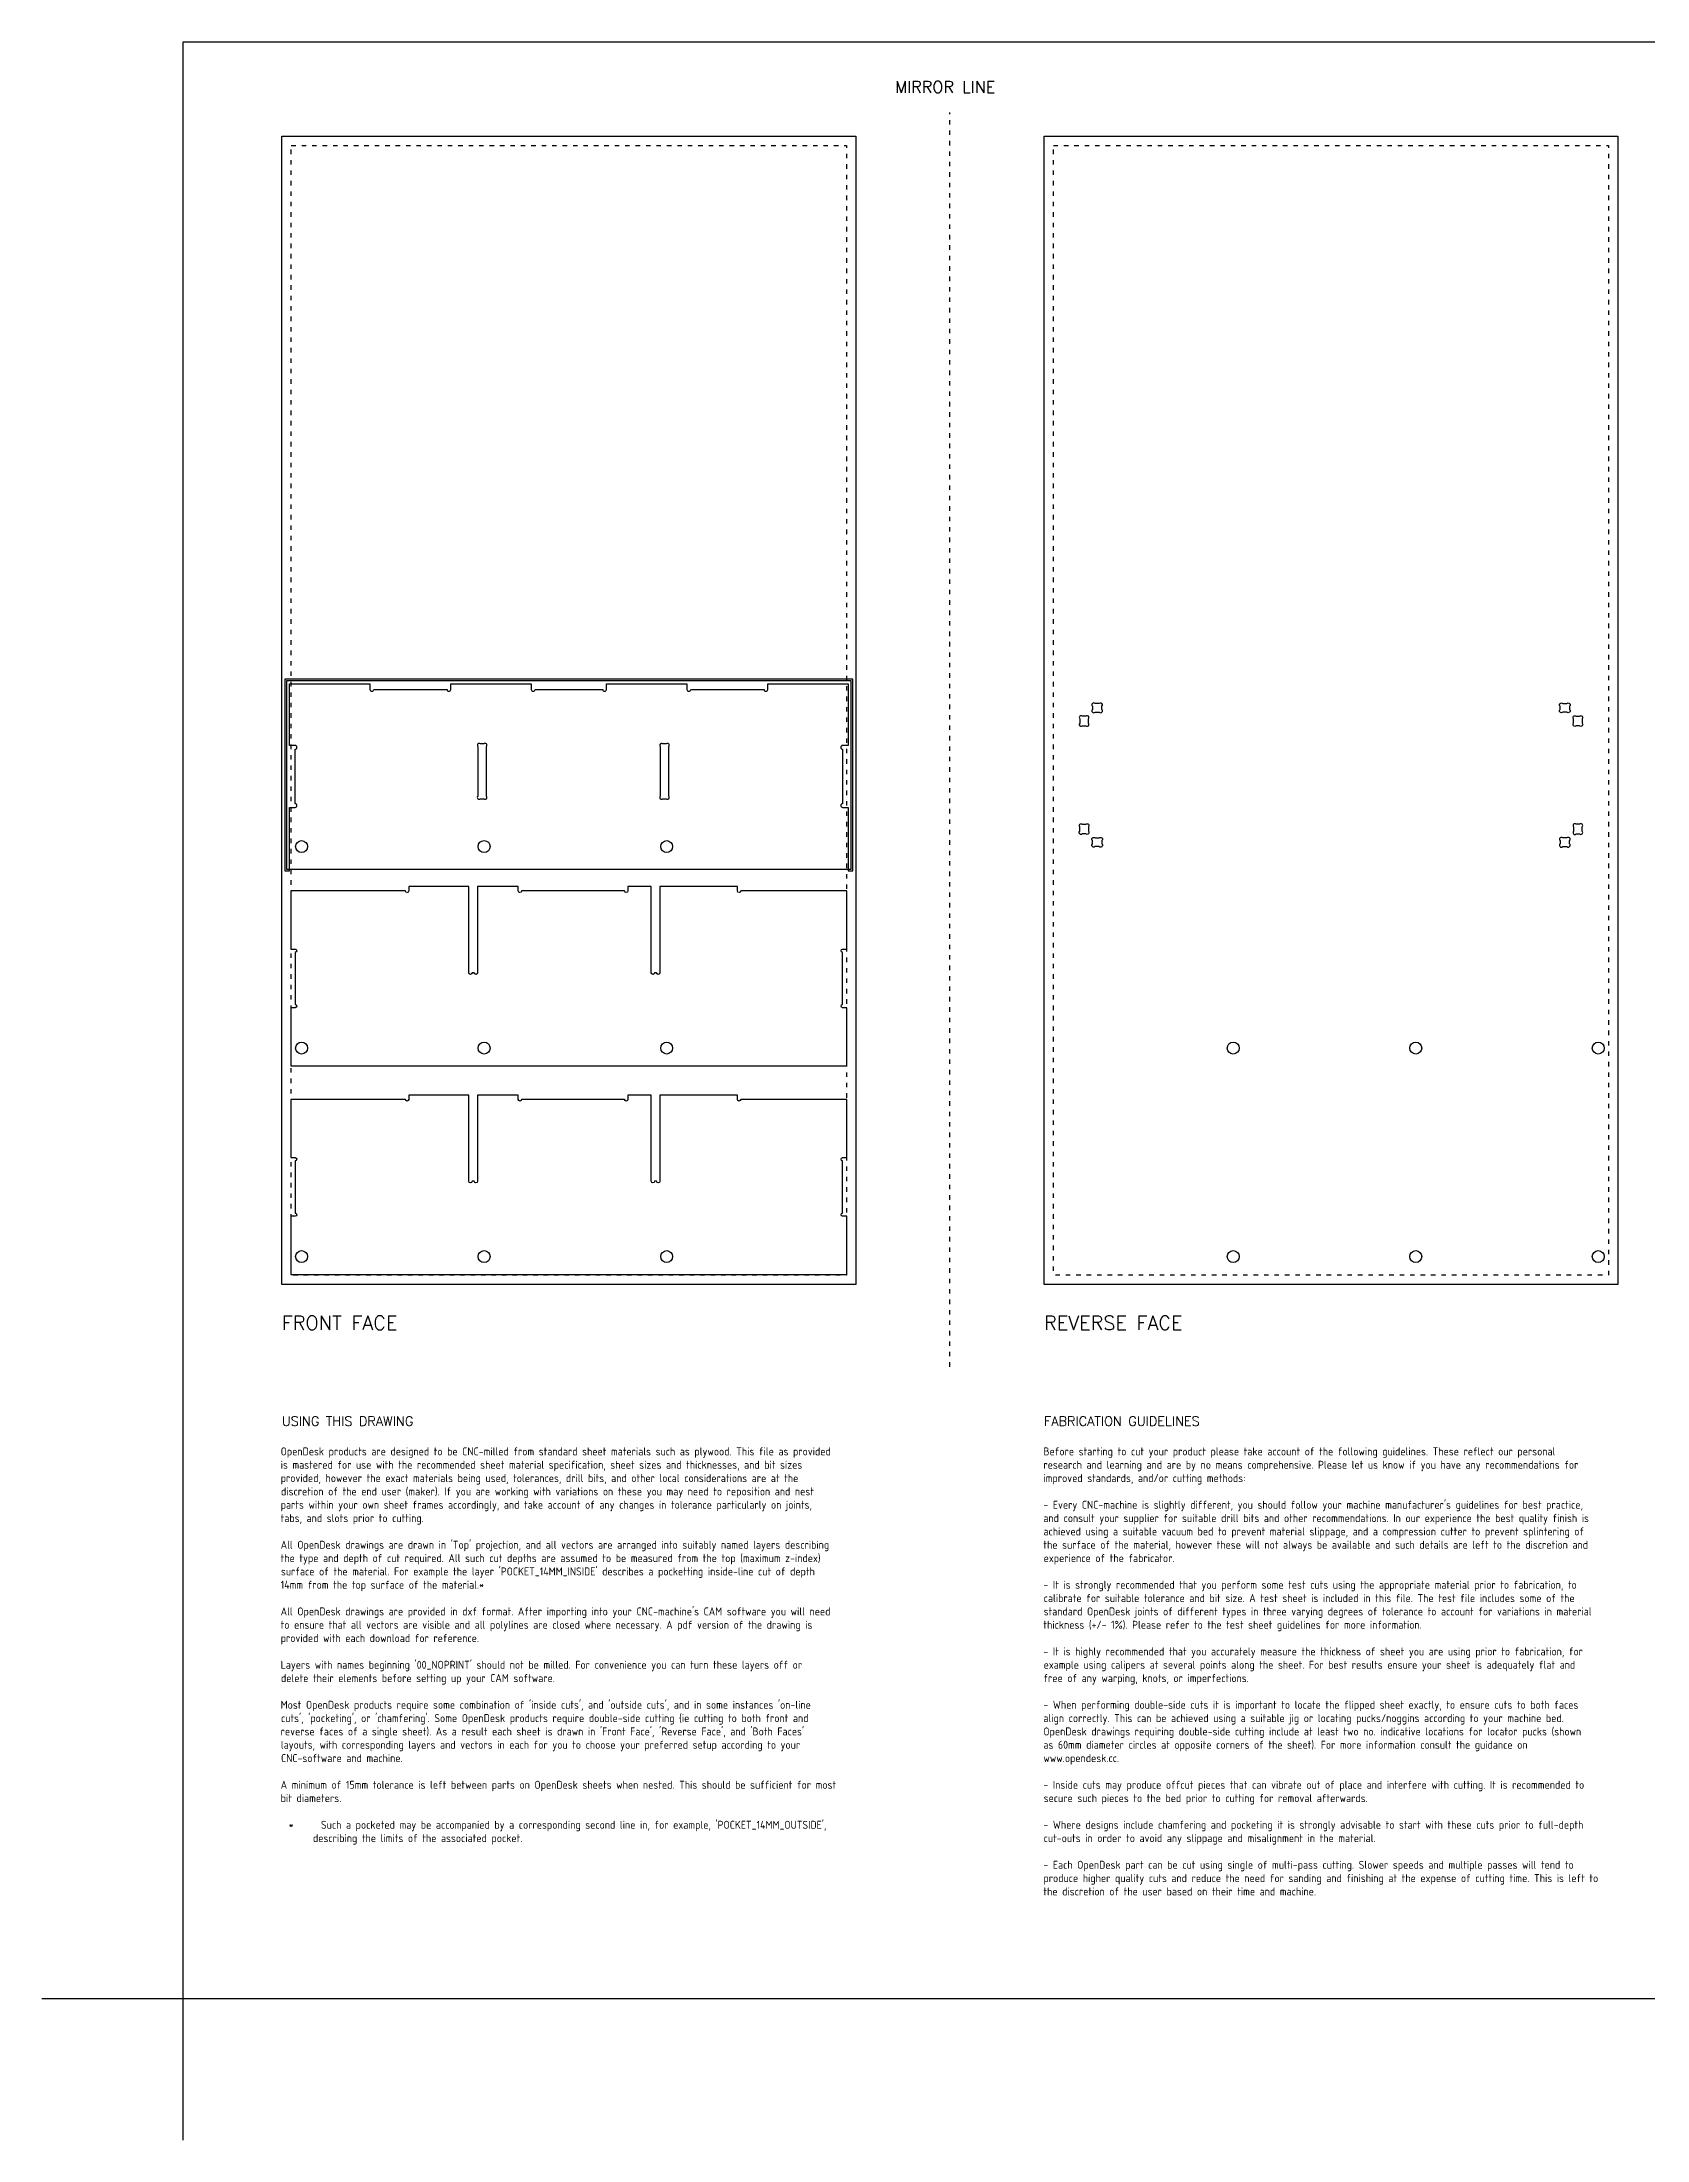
# Model space of a CAD drawing. Extents: x -300 to 5880, y -300 to 4158.
# Drawn here: x -300 to 3112, y -300 to 4158 of the extents above; entities that cross this region are included whole.
import ezdxf
from ezdxf.enums import TextEntityAlignment as Align

# ---------------------------------------------------------------- set-up
doc = ezdxf.new("R2010")
doc.units = 0
doc.linetypes.add('DGN_STYLE_5', pattern=[22.17944, 9.505474, -12.673965])
for name, color, linetype in [('00-NOPRINT_TEXT', 7, 'CONTINUOUS'), ('00_NOPRINT_TOLERANCE', 7, 'DGN_STYLE_5'), ('BOARD_$TH-NOMINAL', 3, 'CONTINUOUS'), ('REV_POCKET_6MM', 36, 'CONTINUOUS'), ('REV_POCKET_9MM', 204, 'CONTINUOUS'), ('TOP-CUT-OUTSIDE_18MM', 220, 'CONTINUOUS'), ('TOP-POCKET-INSIDE_06MM', 6, 'CONTINUOUS'), ('TOP-POCKET-INSIDE_09MM', 60, 'CONTINUOUS'), ('TOP_POCKET_12MM', 70, 'CONTINUOUS')]:
    doc.layers.add(name, color=color, linetype=linetype)
doc.styles.add('OD-ISOCP-17', font='isocp.shx', dxfattribs={"height": 17})
doc.styles.add('OD-SIMPLEX-20', font='simplex.shx', dxfattribs={"height": 20})
doc.styles.add('OD-SIMPLEX-25', font='simplex.shx', dxfattribs={"height": 25})
doc.styles.add('OD-SIMPLEX-30', font='simplex.shx', dxfattribs={"height": 30})

msp = doc.modelspace()

# ---------------------------------------------------------------- linework, layer by layer
at = {"layer": '00-NOPRINT_TEXT', "flags": 128}
msp.add_lwpolyline([(0, 4158), (5880, 4158), (5880, 0), (0, 0)], close=True, dxfattribs=at)
msp.add_lwpolyline([(0, -300), (0, 0), (-300, 0)], dxfattribs=at)
at = {"layer": '00_NOPRINT_TOLERANCE'}
msp.add_line((1630, 1343.2), (1630, 4008), dxfattribs=at)
at = {"layer": '00_NOPRINT_TOLERANCE', "flags": 128}
for points in [[(210, 3958), (1430, 3958), (1430, 1518), (210, 1518)], [(230, 3938), (1410, 3938), (1410, 1538), (230, 1538)], [(1830, 3958), (3050, 3958), (3050, 1518), (1830, 1518)], [(1850, 3938), (3030, 3938), (3030, 1538), (1850, 1538)]]:
    msp.add_lwpolyline(points, close=True, dxfattribs=at)
at = {"layer": 'BOARD_$TH-NOMINAL', "flags": 128}
for points in [[(210, 3958), (1430, 3958), (1430, 1518), (210, 1518)], [(1830, 3958), (3050, 3958), (3050, 1518), (1830, 1518)]]:
    msp.add_lwpolyline(points, close=True, dxfattribs=at)
at = {"layer": 'REV_POCKET_6MM'}
for centre in [(2232.1, 2020.2), (2620.1, 2020.3), (3008.1, 2020.2), (2232.1, 1577.1), (2620.1, 1577.2), (3008.1, 1577.1)]:
    msp.add_circle(centre, 12.7, dxfattribs=at)
at = {"layer": 'REV_POCKET_9MM'}
for points in [[(1906, 2719.7), (1906, 2710.6, 1), (1911.7, 2704.9), (1918.7, 2704.9, 1), (1924.4, 2710.6), (1924.4, 2719.7, 1), (1918.7, 2725.3), (1911.7, 2725.3, 1)], [(1953.2, 2739.6), (1953.2, 2746.7, 1), (1947.5, 2752.3), (1938.5, 2752.3, 1), (1932.8, 2746.7), (1932.8, 2739.6, 1), (1938.5, 2733.9), (1947.5, 2733.9, 1)], [(2926.8, 2739.6), (2926.8, 2746.7, -1), (2932.5, 2752.3), (2941.5, 2752.3, -1), (2947.2, 2746.7), (2947.2, 2739.6, -1), (2941.5, 2733.9), (2932.5, 2733.9, -1)], [(2974, 2719.7), (2974, 2710.6, -1), (2968.3, 2704.9), (2961.3, 2704.9, -1), (2955.6, 2710.6), (2955.6, 2719.7, -1), (2961.3, 2725.3), (2968.3, 2725.3, -1)], [(1906, 2481), (1906, 2490.1, -1), (1911.7, 2495.7), (1918.7, 2495.7, -1), (1924.4, 2490.1), (1924.4, 2481, -1), (1918.7, 2475.3), (1911.7, 2475.3, -1)], [(2974, 2481), (2974, 2490.1, 1), (2968.3, 2495.7), (2961.3, 2495.7, 1), (2955.6, 2490.1), (2955.6, 2481, 1), (2961.3, 2475.3), (2968.3, 2475.3, 1)], [(1953.2, 2461.1), (1953.2, 2454, -1), (1947.5, 2448.3), (1938.5, 2448.3, -1), (1932.8, 2454), (1932.8, 2461.1, -1), (1938.5, 2466.7), (1947.5, 2466.7, -1)], [(2926.8, 2461.1), (2926.8, 2454, 1), (2932.5, 2448.3), (2941.5, 2448.3, 1), (2947.2, 2454), (2947.2, 2461.1, 1), (2941.5, 2466.7), (2932.5, 2466.7, 1)]]:
    msp.add_lwpolyline(points, format="xyb", close=True, dxfattribs=at)
at = {"layer": 'TOP-CUT-OUTSIDE_18MM'}
msp.add_lwpolyline([(1420, 2445.3), (1420, 2800.3), (220, 2800.3), (220, 2400.3), (1420, 2400.3)], close=True, dxfattribs=at)
for points in [[(229, 1982.2), (1411, 1982.2), (1411, 2105.8), (1402, 2105.8, -1), (1402, 2112.8), (1402, 2223.5, -1), (1402, 2230.5), (1411, 2230.5), (1411, 2354.1), (1185.2, 2354.2, -1), (1178.2, 2354.2), (1178.2, 2363.2), (1013.6, 2363.2), (1013.6, 2180.2, -1), (1006.6, 2180.2), (1002.2, 2180.2, -1), (995.2, 2180.2), (995.2, 2363.2), (945.4, 2363.2), (945.4, 2354.2, -1), (938.4, 2354.2), (719.6, 2354.2, -1), (712.6, 2354.2), (712.6, 2363.2), (625.8, 2363.2), (625.8, 2180.2, -1), (618.8, 2180.2), (614.4, 2180.2, -1), (607.4, 2180.2), (607.4, 2363.2), (479.8, 2363.2), (479.8, 2354.2, -1), (472.8, 2354.2), (247, 2354.2), (229, 2354.1), (229, 2230.5), (238, 2230.5, -1), (238, 2223.5), (238, 2112.8, -1), (238, 2105.8), (229, 2105.8)], [(229, 1539.1), (1411, 1539.1), (1411, 1662.7), (1402, 1662.7, -1), (1402, 1669.7), (1402, 1780.5, -1), (1402, 1787.5), (1411, 1787.5), (1411, 1911.1), (1185.2, 1911.1, -1), (1178.2, 1911.1), (1178.2, 1920.1), (1013.6, 1920.1), (1013.6, 1737.1, -1), (1006.6, 1737.1), (1002.2, 1737.1, -1), (995.2, 1737.1), (995.2, 1920.1), (945.4, 1920.1), (945.4, 1911.1, -1), (938.4, 1911.1), (719.6, 1911.1, -1), (712.6, 1911.1), (712.6, 1920.1), (625.8, 1920.1), (625.8, 1737.1, -1), (618.8, 1737.1), (614.4, 1737.1, -1), (607.4, 1737.1), (607.4, 1920.1), (479.8, 1920.1), (479.8, 1911.1, -1), (472.8, 1911.1), (247, 1911.1), (229, 1911.1), (229, 1787.5), (238, 1787.5, -1), (238, 1780.5), (238, 1669.7, -1), (238, 1662.7), (229, 1662.7)]]:
    msp.add_lwpolyline(points, format="xyb", close=True, dxfattribs=at)
at = {"layer": 'TOP-POCKET-INSIDE_06MM'}
for centre in [(251.9, 2448.3), (639.9, 2448.4), (1027.9, 2448.3), (251.9, 2020.2), (639.9, 2020.3), (1027.9, 2020.2), (251.9, 1577.1), (639.9, 1577.2), (1027.9, 1577.1)]:
    msp.add_circle(centre, 12.7, dxfattribs=at)
at = {"layer": 'TOP-POCKET-INSIDE_09MM'}
for points in [[(626.6, 2660.9), (626.6, 2555.8, 1), (632.3, 2550.1), (639, 2550.1, 1), (644.6, 2555.8), (644.6, 2660.9, 1), (639, 2666.5), (632.3, 2666.5, 1)], [(1014.4, 2660.9), (1014.4, 2555.8, 1), (1020.1, 2550.1), (1026.8, 2550.1, 1), (1032.4, 2555.8), (1032.4, 2660.9, 1), (1026.8, 2666.5), (1020.1, 2666.5, 1)]]:
    msp.add_lwpolyline(points, format="xyb", close=True, dxfattribs=at)
at = {"layer": 'TOP_POCKET_12MM'}
msp.add_lwpolyline([(1402, 2531.5), (1414, 2531.5), (1414, 2396.8), (1423.5, 2396.8), (1423.5, 2803.8), (216.5, 2803.8), (216.5, 2396.8), (226, 2396.8), (226, 2531.5), (238, 2531.5, 1), (238, 2539.5), (238, 2655.1, 1), (238, 2663.1), (226, 2663.1), (226, 2794.3), (397.2, 2794.3), (397.2, 2782.3, 1), (405.2, 2782.3), (561, 2782.3, 1), (569, 2782.3), (569, 2794.3), (740.1, 2794.3), (740.1, 2782.3, 1), (748.1, 2782.3), (891.9, 2782.3, 1), (899.9, 2782.3), (899.9, 2794.3), (1071, 2794.3), (1071, 2782.3, 1), (1079, 2782.3), (1234.8, 2782.3, 1), (1242.8, 2782.3), (1242.8, 2794.3), (1414, 2794.3), (1414, 2663.1), (1402, 2663.1, 1), (1402, 2655.1), (1402, 2539.5, 1)], format="xyb", close=True, dxfattribs=at)

# ---------------------------------------------------------------- texts
at = {"layer": '00-NOPRINT_TEXT', "style": 'OD-SIMPLEX-25'}
msp.add_text('MIRROR LINE', height=25, dxfattribs=at).set_placement((1513.3, 4049.9))
at = {"layer": '00-NOPRINT_TEXT', "color": 7}
for s, height, style, p in [('FRONT FACE', 30, 'OD-SIMPLEX-30', (210, 1451.3)), ('REVERSE FACE', 30, 'OD-SIMPLEX-30', (1830, 1451.3)), ('USING THIS DRAWING', 20, 'OD-SIMPLEX-20', (210, 1237.4)), ('FABRICATION GUIDELINES', 20, 'OD-SIMPLEX-20', (1830, 1237.4))]:
    msp.add_text(s, height=height, rotation=360, dxfattribs=dict(at, style=style)).set_placement(p, align=Align.TOP_LEFT)
at = {"layer": '00-NOPRINT_TEXT', "color": 7, "style": 'OD-ISOCP-17'}
for s, p in [('OpenDesk products are designed to be CNC-milled from standard sheet materials such as plywood. This file as provided', (207.4, 1154.7)), ('Before starting to cut your product please take account of the following guidelines. These reflect our personal', (1828.7, 1154.7)), ('is mastered for use with the recommended sheet material specification, sheet sizes and thicknesses, and bit sizes', (207.4, 1126.3)), ('provided, however the exact materials being used, tolerances, drill bits, and other local considerations are at the', (207.4, 1098)), ('research and learning and are by no means comprehensive. Please let us know if you have any recommendations for', (1828.7, 1126.3)), ('improved standards, and/or cutting methods:', (1828.7, 1098)), ('discretion of the end user (maker). If you are working with variations on these you may need to reposition and nest', (208.1, 1069.7)), ('tabs, and slots prior to cutting.', (207.4, 1013)), ('parts within your own sheet frames accordingly, and take account of any changes in tolerance particularly on joints,', (207.4, 1041.3)), ("- Every CNC-machine is slightly different, you should follow your machine manufacturer's guidelines for best practice,", (1828.7, 1041.3)), ('and consult your supplier for suitable drill bits and other recommendations. In our experience the best quality finish is', (1828.7, 1013)), ('achieved using a suitable vacuum bed to prevent material slippage, and a compression cutter to prevent splintering of', (1828.7, 984.7)), ('the type and depth of cut required. All such cut depths are assumed to be measured from the top (maximum z-index)', (207.4, 928)), ("All OpenDesk drawings are drawn in 'Top' projection, and all vectors are arranged into suitably named layers describing", (207.4, 956.3)), ('the surface of the material, however these will not always be available and such details are left to the discretion and', (1828.7, 956.3)), ('experience of the fabricator.', (1829.2, 928)), ("surface of the material. For example the layer 'POCKET_14MM_INSIDE' describes a pocketting inside-line cut of depth", (208, 899.7)), ('14mm from the top surface of the material.*', (207.4, 871.3)), ('- It is strongly recommended that you perform some test cuts using the appropriate material prior to fabrication, to', (1828.7, 871.3)), ('calibrate for suitable tolerance and bit size. A test sheet is included in this file. The test file includes some of the', (1829.3, 843)), ('to ensure that all vectors are visible and all polylines are closed where necessary. A pdf version of the drawing is', (207.4, 786.3)), ("All OpenDesk drawings are provided in dxf format. After importing into your CNC-machine's CAM software you will need", (207.4, 814.7)), ('thickness (+/- 1%%%). Please refer to the test sheet guidelines for more information.', (1828.7, 786.3)), ('standard OpenDesk joints of different types in three varying degrees of tolerance to account for variations in material', (1829.2, 814.7)), ('provided with each download for reference.', (207.4, 758)), ("Layers with names beginning '00_NOPRINT' should not be milled. For convenience you can turn these layers off or", (207.4, 701.3)), ('- It is highly recommended that you accurately measure the thickness of sheet you are using prior to fabrication, for', (1828.7, 729.7)), ('example using calipers at several points along the sheet. For best results ensure your sheet is adequately flat and', (1829.2, 701.3)), ('delete their elements before setting up your CAM software.', (208.1, 673)), ('free of any warping, knots, or imperfections.', (1828.7, 673)), ("Most OpenDesk products require some combination of 'inside cuts', and 'outside cuts', and in some instances 'on-line", (207.4, 616.3)), ('- When performing double-side cuts it is important to locate the flipped sheet exactly, to ensure cuts to both faces', (1828.7, 616.3)), ("reverse faces of a single sheet). As a result each sheet is drawn in 'Front Face', 'Reverse Face', and 'Both Faces'", (207.4, 559.7)), ("cuts', 'pocketing', or 'chamfering'. Some OpenDesk products require double-side cutting (ie cutting to both front and", (208.1, 588)), ('align correctly. This can be achieved using a suitable jig or locating pucks/noggins according to your machine bed.', (1828.7, 588)), ('layouts, with corresponding layers and vectors in each for you to choose your preferred setup according to your', (207.8, 531.3)), ('as 60mm diameter circles at opposite corners of the sheet). For more information consult the guidance on', (1828.7, 531.3)), ('OpenDesk drawings requiring double-side cutting include at least two no. indicative locations for locator pucks (shown', (1828.7, 559.7)), ('CNC-software and machine.', (208.2, 503)), ('www.opendesk.cc.', (1828.7, 503)), ('A minimum of 15mm tolerance is left between parts on OpenDesk sheets when nested. This should be sufficient for most', (207.4, 446.3)), ('- Inside cuts may produce offcut pieces that can vibrate out of place and interfere with cutting. It is recommended to', (1828.7, 446.3)), ('bit diameters.', (207.4, 418)), ('secure such pieces to the bed prior to cutting for removal afterwards.', (1829.2, 418)), ("*      Such a pocketed may be accompanied by a corresponding second line in, for example, 'POCKET_14MM_OUTSIDE',", (224.4, 361.3)), ('- Where designs include chamfering and pocketing it is strongly advisable to start with these cuts prior to full-depth', (1828.7, 361.3)), ('describing the limits of the associated pocket.', (276.1, 333)), ('cut-outs in order to avoid any slippage and misalignment in the material.', (1829.3, 333)), ('- Each OpenDesk part can be cut using single of multi-pass cutting. Slower speeds and multiple passes will tend to', (1828.7, 276.3)), ('the discretion of the user based on their time and machine.', (1828.7, 219.7)), ('produce higher quality cuts and reduce the need for sanding and finishing at the expense of cutting time. This is left to', (1828.7, 248))]:
    msp.add_text(s, height=17, rotation=360, dxfattribs=at).set_placement(p)

doc.saveas('drawing.dxf')
